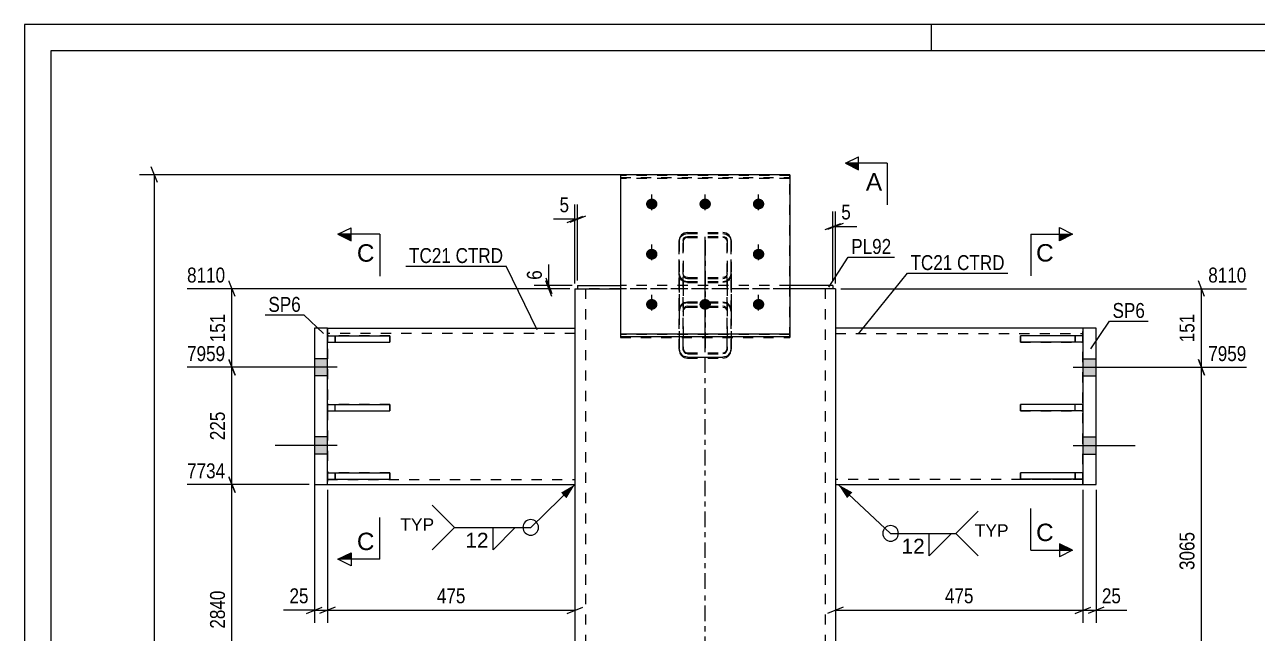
# Model space of a CAD drawing. Header units: millimetres. Extents: x -131 to 463, y -181 to 239.
# Drawn here: x -130.6 to 106, y 122.4 to 239.3 of the extents above; entities that cross this region are included whole.
import ezdxf

# ---------------------------------------------------------------- set-up
doc = ezdxf.new("R2010")
doc.units = ezdxf.units.MM
doc.linetypes.add('DXK_LINE_DOT2', pattern=[3.9198, 1.9599, -1.9599])
doc.linetypes.add('DXK_LINE_DOT3', pattern=[5.9187, 2.979, -0.9799, 0.9799, -0.9799])
doc.styles.add('Arial', font='arial.ttf', dxfattribs={"height": 0.2})
doc.styles.add('Arial Narrow', font='ARIALN.TTF', dxfattribs={"height": 0.2})

# ---------------------------------------------------------------- blocks, each defined once
blk = doc.blocks.new('Unknown-284869969-1134')
at = {"color": 5, "linetype": 'Continuous'}
for p, q in [((463.4, 239.28), (-130.6, 239.28)), ((-130.6, 239.28), (-130.6, -180.72)), ((43.4, 234.28), (43.4, 239.28)), ((458.4, 234.28), (-125.6, 234.28)), ((-125.6, 234.28), (-125.6, -175.72))]:
    blk.add_line(p, q, dxfattribs=at)
blk = doc.blocks.new('Part-284869969-2654 - 2651')
at = {"color": 2, "linetype": 'Continuous'}
for p, q in [((72.5, 179.52), (60.5, 179.52)), ((60.5, 178.32), (60.5, 179.52)), ((72.5, 178.32), (60.5, 178.32)), ((72.5, 179.52), (72.5, 178.32))]:
    blk.add_line(p, q, dxfattribs=at)
at = {"color": 7, "linetype": 'DXK_LINE_DOT2'}
blk.add_line((71, 178.32), (71, 179.52), dxfattribs=at)
blk = doc.blocks.new('Part-284869969-2781 - 2651')
at = {"color": 2, "linetype": 'Continuous'}
for p, q in [((-75, 181), (-75, 151)), ((-72.5, 181), (-75, 181)), ((-72.5, 151), (-72.5, 181)), ((-75, 151), (-72.5, 151))]:
    blk.add_line(p, q, dxfattribs=at)
blk = doc.blocks.new('Part-284869969-2653 - 2651')
at = {"color": 2, "linetype": 'Continuous'}
for p, q in [((72.5, 153.22), (60.5, 153.22)), ((60.5, 152.02), (60.5, 153.22)), ((72.5, 152.02), (60.5, 152.02)), ((72.5, 153.22), (72.5, 152.02))]:
    blk.add_line(p, q, dxfattribs=at)
at = {"color": 7, "linetype": 'DXK_LINE_DOT2'}
blk.add_line((71, 152.02), (71, 153.22), dxfattribs=at)
blk = doc.blocks.new('Part-284869969-2783 - 2651')
at = {"color": 2, "linetype": 'Continuous'}
for p, q in [((-72.5, 153.22), (-60.5, 153.22)), ((-72.5, 153.22), (-72.5, 152.02)), ((-72.5, 152.02), (-60.5, 152.02)), ((-60.5, 153.22), (-60.5, 152.02))]:
    blk.add_line(p, q, dxfattribs=at)
at = {"color": 7, "linetype": 'DXK_LINE_DOT2'}
blk.add_line((-71, 152.02), (-71, 153.22), dxfattribs=at)
blk = doc.blocks.new('Part-284869969-2655 - 2651')
at = {"color": 2, "linetype": 'Continuous'}
for p, q in [((72.5, 166.37), (60.5, 166.37)), ((60.5, 165.17), (60.5, 166.37)), ((72.5, 166.37), (72.5, 165.17)), ((72.5, 165.17), (60.5, 165.17))]:
    blk.add_line(p, q, dxfattribs=at)
at = {"color": 7, "linetype": 'DXK_LINE_DOT2'}
blk.add_line((71, 165.17), (71, 166.37), dxfattribs=at)
blk = doc.blocks.new('Part-284869969-2656 - 2651')
at = {"color": 7, "linetype": 'DXK_LINE_DOT2'}
for p, q in [((72.5, 153.22), (60.5, 153.22)), ((60.5, 153.22), (60.5, 152.02)), ((60.5, 152.02), (72.5, 152.02)), ((71, 153.22), (71, 152.02)), ((72.5, 152.02), (72.5, 153.22))]:
    blk.add_line(p, q, dxfattribs=at)
blk = doc.blocks.new('Part-284869969-2657 - 2651')
at = {"color": 7, "linetype": 'DXK_LINE_DOT2'}
for p, q in [((72.5, 179.52), (60.5, 179.52)), ((60.5, 179.52), (60.5, 178.32)), ((60.5, 178.32), (72.5, 178.32)), ((71, 179.52), (71, 178.32)), ((72.5, 178.32), (72.5, 179.52))]:
    blk.add_line(p, q, dxfattribs=at)
blk = doc.blocks.new('Part-284869969-2786 - 2651')
at = {"color": 7, "linetype": 'DXK_LINE_DOT2'}
for p, q in [((-60.5, 153.22), (-72.5, 153.22)), ((-72.5, 153.22), (-72.5, 152.02)), ((-72.5, 152.02), (-60.5, 152.02)), ((-71, 153.22), (-71, 152.02)), ((-60.5, 152.02), (-60.5, 153.22))]:
    blk.add_line(p, q, dxfattribs=at)
blk = doc.blocks.new('Part-284869969-2658 - 2651')
at = {"color": 7, "linetype": 'DXK_LINE_DOT2'}
for p, q in [((72.5, 166.37), (60.5, 166.37)), ((60.5, 166.37), (60.5, 165.17)), ((71, 165.17), (71, 166.37)), ((72.5, 165.17), (72.5, 166.37)), ((60.5, 165.17), (72.5, 165.17))]:
    blk.add_line(p, q, dxfattribs=at)
blk = doc.blocks.new('Bolt-284869969-2659 - 2651')
at = {"linetype": 'Continuous'}
for points in [[(-10.26, 203.81), (-10.48, 203.84), (-10.7, 203.9), (-10.9, 204.01), (-11.07, 204.15), (-11.21, 204.33), (-11.3, 204.53), (-11.35, 204.74), (-11.35, 204.95), (-11.3, 205.17), (-11.21, 205.36), (-11.07, 205.54), (-10.9, 205.68), (-10.7, 205.79), (-10.48, 205.86), (-10.26, 205.88), (-10.03, 205.86), (-9.81, 205.79), (-9.61, 205.68), (-9.44, 205.54), (-9.3, 205.36), (-9.21, 205.17), (-9.16, 204.95), (-9.16, 204.74), (-9.21, 204.53), (-9.3, 204.33), (-9.44, 204.15), (-9.61, 204.01), (-9.81, 203.9), (-10.03, 203.84)], [(-0.01, 203.81), (-0.23, 203.84), (-0.45, 203.9), (-0.65, 204.01), (-0.82, 204.15), (-0.96, 204.33), (-1.05, 204.53), (-1.1, 204.74), (-1.1, 204.95), (-1.05, 205.17), (-0.96, 205.36), (-0.82, 205.54), (-0.65, 205.68), (-0.45, 205.79), (-0.23, 205.86), (-0.01, 205.88), (0.22, 205.86), (0.44, 205.79), (0.64, 205.68), (0.81, 205.54), (0.95, 205.36), (1.04, 205.17), (1.09, 204.95), (1.09, 204.74), (1.04, 204.53), (0.95, 204.33), (0.81, 204.15), (0.64, 204.01), (0.44, 203.9), (0.22, 203.84)], [(10.24, 203.81), (10.02, 203.84), (9.8, 203.9), (9.6, 204.01), (9.43, 204.15), (9.29, 204.33), (9.2, 204.53), (9.15, 204.74), (9.15, 204.95), (9.2, 205.17), (9.29, 205.36), (9.43, 205.54), (9.6, 205.68), (9.8, 205.79), (10.02, 205.86), (10.24, 205.88), (10.47, 205.86), (10.69, 205.79), (10.89, 205.68), (11.06, 205.54), (11.2, 205.36), (11.29, 205.17), (11.34, 204.95), (11.34, 204.74), (11.29, 204.53), (11.2, 204.33), (11.06, 204.15), (10.89, 204.01), (10.69, 203.9), (10.47, 203.84)], [(-10.26, 194.18), (-10.48, 194.2), (-10.7, 194.27), (-10.9, 194.38), (-11.07, 194.52), (-11.21, 194.7), (-11.3, 194.89), (-11.35, 195.11), (-11.35, 195.32), (-11.3, 195.53), (-11.21, 195.73), (-11.07, 195.91), (-10.9, 196.05), (-10.7, 196.16), (-10.48, 196.23), (-10.26, 196.25), (-10.03, 196.23), (-9.81, 196.16), (-9.61, 196.05), (-9.44, 195.91), (-9.3, 195.73), (-9.21, 195.53), (-9.16, 195.32), (-9.16, 195.11), (-9.21, 194.89), (-9.3, 194.7), (-9.44, 194.52), (-9.61, 194.38), (-9.81, 194.27), (-10.03, 194.2)], [(10.24, 194.18), (10.02, 194.2), (9.8, 194.27), (9.6, 194.38), (9.43, 194.52), (9.29, 194.7), (9.2, 194.89), (9.15, 195.11), (9.15, 195.32), (9.2, 195.53), (9.29, 195.73), (9.43, 195.91), (9.6, 196.05), (9.8, 196.16), (10.02, 196.23), (10.24, 196.25), (10.47, 196.23), (10.69, 196.16), (10.89, 196.05), (11.06, 195.91), (11.2, 195.73), (11.29, 195.53), (11.34, 195.32), (11.34, 195.11), (11.29, 194.89), (11.2, 194.7), (11.06, 194.52), (10.89, 194.38), (10.69, 194.27), (10.47, 194.2)], [(-10.26, 184.55), (-10.48, 184.57), (-10.7, 184.64), (-10.9, 184.75), (-11.07, 184.89), (-11.21, 185.07), (-11.3, 185.26), (-11.35, 185.47), (-11.35, 185.69), (-11.3, 185.9), (-11.21, 186.1), (-11.07, 186.27), (-10.9, 186.42), (-10.7, 186.53), (-10.48, 186.59), (-10.26, 186.62), (-10.03, 186.59), (-9.81, 186.53), (-9.61, 186.42), (-9.44, 186.27), (-9.3, 186.1), (-9.21, 185.9), (-9.16, 185.69), (-9.16, 185.47), (-9.21, 185.26), (-9.3, 185.07), (-9.44, 184.89), (-9.61, 184.75), (-9.81, 184.64), (-10.03, 184.57)], [(-0.01, 184.55), (-0.23, 184.57), (-0.45, 184.64), (-0.65, 184.75), (-0.82, 184.89), (-0.96, 185.07), (-1.05, 185.26), (-1.1, 185.47), (-1.1, 185.69), (-1.05, 185.9), (-0.96, 186.1), (-0.82, 186.27), (-0.65, 186.42), (-0.45, 186.53), (-0.23, 186.59), (-0.01, 186.62), (0.22, 186.59), (0.44, 186.53), (0.64, 186.42), (0.81, 186.27), (0.95, 186.1), (1.04, 185.9), (1.09, 185.69), (1.09, 185.47), (1.04, 185.26), (0.95, 185.07), (0.81, 184.89), (0.64, 184.75), (0.44, 184.64), (0.22, 184.57)], [(10.24, 184.55), (10.02, 184.57), (9.8, 184.64), (9.6, 184.75), (9.43, 184.89), (9.29, 185.07), (9.2, 185.26), (9.15, 185.47), (9.15, 185.69), (9.2, 185.9), (9.29, 186.1), (9.43, 186.27), (9.6, 186.42), (9.8, 186.53), (10.02, 186.59), (10.24, 186.62), (10.47, 186.59), (10.69, 186.53), (10.89, 186.42), (11.06, 186.27), (11.2, 186.1), (11.29, 185.9), (11.34, 185.69), (11.34, 185.47), (11.29, 185.26), (11.2, 185.07), (11.06, 184.89), (10.89, 184.75), (10.69, 184.64), (10.47, 184.57)]]:
    blk.add_hatch(color=1, dxfattribs=at).paths.add_polyline_path(points)
at = {"color": 1, "linetype": 'Continuous'}
for p, q in [((-10.26, 203.85), (-10.26, 206.69)), ((-0.01, 203.85), (-0.01, 206.69)), ((10.24, 203.85), (10.24, 206.69)), ((-10.26, 194.22), (-10.26, 197.06)), ((10.24, 194.22), (10.24, 197.06)), ((-10.26, 184.59), (-10.26, 187.43)), ((-0.01, 184.59), (-0.01, 187.43)), ((10.24, 184.59), (10.24, 187.43))]:
    blk.add_line(p, q, dxfattribs=at)
blk = doc.blocks.new('Part-284869969-2660 - 2651')
at = {"color": 2, "linetype": 'Continuous'}
for p, q in [((16.24, 210.48), (-16.26, 210.48)), ((-16.26, 210.48), (-16.26, 179.4)), ((16.24, 210.48), (16.24, 179.4)), ((-16.26, 179.94), (16.24, 179.94)), ((-16.26, 179.4), (16.24, 179.4))]:
    blk.add_line(p, q, dxfattribs=at)
at = {"color": 7, "linetype": 'DXK_LINE_DOT2'}
for p, q in [((-16.26, 210.48), (-16.26, 209.94)), ((-16.26, 209.94), (16.24, 209.94)), ((16.24, 209.94), (16.24, 210.48))]:
    blk.add_line(p, q, dxfattribs=at)
blk = doc.blocks.new('Part-284869969-2796 - 2651')
at = {"color": 2, "linetype": 'Continuous'}
for p, q in [((-24.5, 189.18), (-16.26, 189.18)), ((-24.5, 189.18), (-24.5, 188.58)), ((-24.5, 188.58), (-22.82, 188.58)), ((24.5, 189.18), (16.24, 189.18)), ((24.5, 188.58), (22.82, 188.58)), ((24.5, 189.18), (24.5, 188.58))]:
    blk.add_line(p, q, dxfattribs=at)
at = {"color": 7, "linetype": 'DXK_LINE_DOT2'}
for p, q in [((22.82, 188.58), (-22.82, 188.58)), ((16.24, 189.18), (-16.26, 189.18))]:
    blk.add_line(p, q, dxfattribs=at)
blk = doc.blocks.new('Part-284869969-2797 - 2651')
at = {"color": 7, "linetype": 'DXK_LINE_DOT2'}
for p, q in [((-4.54, 198.93), (-4.88, 198.44)), ((-4.02, 199.25), (-4.54, 198.93)), ((-3.41, 199.37), (-4.02, 199.25)), ((-3.41, 199.37), (3.39, 199.37)), ((4.01, 199.25), (3.39, 199.37)), ((4.53, 198.93), (4.01, 199.25)), ((4.87, 198.44), (4.53, 198.93)), ((-4.88, 198.44), (-5.01, 197.86)), ((-5.01, 184.37), (-5.01, 197.86)), ((-5.01, 197.86), (-5.01, 191.47)), ((-4.21, 197.86), (-4.14, 198.15)), ((-4.21, 197.86), (-4.21, 184.37)), ((-4.21, 191.47), (-4.21, 197.86)), ((-4.14, 198.15), (-3.97, 198.39)), ((-3.97, 198.39), (-3.71, 198.56)), ((-3.71, 198.56), (-3.41, 198.61)), ((-3.41, 198.61), (3.39, 198.61)), ((3.39, 198.61), (3.7, 198.56)), ((3.7, 198.56), (3.96, 198.39)), ((3.96, 198.39), (4.13, 198.15)), ((4.13, 198.15), (4.19, 197.86)), ((4.19, 197.86), (4.19, 184.37)), ((4.19, 191.47), (4.19, 197.86)), ((4.99, 197.86), (4.87, 198.44)), ((4.99, 184.37), (4.99, 197.86)), ((4.99, 191.47), (4.99, 197.86)), ((-5.01, 191.47), (-5.01, 179.4)), ((-5.01, 191.47), (-4.88, 190.9)), ((-4.88, 190.9), (-4.54, 190.41)), ((-4.54, 190.41), (-4.02, 190.08)), ((-4.21, 177.14), (-4.21, 191.47)), ((-4.14, 191.18), (-4.21, 191.47)), ((-3.97, 190.94), (-4.14, 191.18)), ((-4.02, 190.08), (-3.41, 189.97)), ((-3.71, 190.78), (-3.97, 190.94)), ((-3.41, 190.72), (-3.71, 190.78)), ((-3.41, 190.72), (3.39, 190.72)), ((-3.41, 189.97), (3.39, 189.97)), ((3.7, 190.78), (3.39, 190.72)), ((3.39, 189.97), (4.01, 190.08)), ((3.96, 190.94), (3.7, 190.78)), ((4.13, 191.18), (3.96, 190.94)), ((4.01, 190.08), (4.53, 190.41)), ((4.19, 191.47), (4.13, 191.18)), ((4.19, 177.14), (4.19, 191.47)), ((4.53, 190.41), (4.87, 190.9)), ((4.87, 190.9), (4.99, 191.47)), ((4.99, 191.47), (4.99, 179.4)), ((-5.01, 184.37), (-4.88, 185.02)), ((-4.14, 184.7), (-4.21, 184.37)), ((-4.02, 185.94), (-3.41, 186.07)), ((-3.41, 185.22), (-3.71, 185.16)), ((-3.41, 186.07), (3.39, 186.07)), ((-3.41, 185.22), (3.39, 185.22)), ((3.39, 186.07), (4.01, 185.94)), ((3.7, 185.16), (3.39, 185.22)), ((4.19, 184.37), (4.13, 184.7)), ((4.87, 185.02), (4.99, 184.37)), ((-5.01, 184.37), (-5.01, 179.4)), ((-4.21, 177.14), (-4.21, 184.37)), ((4.19, 177.14), (4.19, 184.37)), ((4.99, 184.37), (4.99, 179.4)), ((-4.21, 177.14), (-4.14, 176.81)), ((-3.71, 176.35), (-3.41, 176.28)), ((-3.41, 176.28), (3.39, 176.28)), ((3.39, 176.28), (3.7, 176.35)), ((4.13, 176.81), (4.19, 177.14))]:
    blk.add_line(p, q, dxfattribs=at)
at = {"color": 7, "linetype": 'DXK_LINE_DOT3'}
blk.add_line((-0.01, 177.33), (-0.01, 198.09), dxfattribs=at)
at = {"color": 2, "linetype": 'Continuous'}
for p, q in [((-5.01, 179.4), (-5.01, 177.14)), ((4.99, 179.4), (4.99, 177.14)), ((-4.88, 176.48), (-5.01, 177.14)), ((-3.41, 175.43), (-4.02, 175.56)), ((-3.41, 175.43), (3.39, 175.43)), ((4.01, 175.56), (3.39, 175.43)), ((4.99, 177.14), (4.87, 176.48))]:
    blk.add_line(p, q, dxfattribs=at)
at = {"color": 7, "linetype": 'DXK_LINE_DOT2'}
for centre, radius, start, end in [((-3.34, 184.44), 1.65, 114.32, 159.2417), ((-3.37, 184.4), 0.827, 114.32, 159.2417), ((3.36, 184.4), 0.827, 20.7583, 65.68), ((3.32, 184.44), 1.65, 20.7583, 65.68), ((-3.37, 177.1), 0.827, 200.7583, 245.68), ((3.36, 177.1), 0.827, 294.32, 339.2417)]:
    blk.add_arc(centre, radius, start, end, dxfattribs=at)
at = {"color": 2, "linetype": 'Continuous'}
for centre, start, end in [((-3.34, 177.07), 200.7583, 245.68), ((3.32, 177.07), 294.32, 339.2417)]:
    blk.add_arc(centre, 1.65, start, end, dxfattribs=at)
blk = doc.blocks.new('Part-284869969-2799 - 2651')
at = {"color": 7, "linetype": 'DXK_LINE_DOT2'}
for p, q in [((16.24, 210.31), (-16.26, 210.31)), ((-16.26, 210.31), (-16.26, 179.23)), ((16.24, 209.77), (-16.26, 209.77)), ((16.24, 179.23), (16.24, 210.31)), ((16.24, 179.77), (-16.26, 179.77)), ((-16.26, 179.77), (-16.26, 179.23)), ((-16.26, 179.23), (16.24, 179.23)), ((16.24, 179.77), (16.24, 179.23))]:
    blk.add_line(p, q, dxfattribs=at)
blk = doc.blocks.new('Part-284869969-2672 - 2651')
at = {"color": 7, "linetype": 'DXK_LINE_DOT2'}
for p, q in [((-4.88, 198.27), (-4.54, 198.75)), ((-4.54, 198.75), (-4.02, 199.08)), ((-4.02, 199.08), (-3.41, 199.19)), ((-3.41, 199.19), (3.39, 199.19)), ((3.39, 199.19), (4.01, 199.08)), ((4.01, 199.08), (4.53, 198.75)), ((4.53, 198.75), (4.87, 198.27)), ((-5.01, 197.69), (-4.88, 198.27)), ((-5.01, 191.3), (-5.01, 197.69)), ((-5.01, 197.69), (-5.01, 184.2)), ((-4.14, 197.98), (-4.21, 197.69)), ((-4.21, 197.69), (-4.21, 189.18)), ((-4.21, 197.69), (-4.21, 184.2)), ((-3.97, 198.22), (-4.14, 197.98)), ((-3.71, 198.38), (-3.97, 198.22)), ((-3.41, 198.44), (-3.71, 198.38)), ((-3.41, 198.44), (3.39, 198.44)), ((3.7, 198.38), (3.39, 198.44)), ((3.96, 198.22), (3.7, 198.38)), ((4.13, 197.98), (3.96, 198.22)), ((4.19, 197.69), (4.13, 197.98)), ((4.19, 197.69), (4.19, 189.18)), ((4.19, 197.69), (4.19, 184.2)), ((4.87, 198.27), (4.99, 197.69)), ((4.99, 191.3), (4.99, 197.69)), ((4.99, 197.69), (4.99, 184.2)), ((-5.01, 176.96), (-5.01, 191.3)), ((-4.88, 190.72), (-5.01, 191.3)), ((-4.54, 190.24), (-4.88, 190.72)), ((-4.02, 189.91), (-4.54, 190.24)), ((-4.21, 191.3), (-4.14, 191.01)), ((-4.14, 191.01), (-3.97, 190.77)), ((-3.41, 189.8), (-4.02, 189.91)), ((-3.97, 190.77), (-3.71, 190.61)), ((-3.71, 190.61), (-3.41, 190.55)), ((-3.41, 190.55), (3.39, 190.55)), ((-3.41, 189.8), (3.39, 189.8)), ((3.39, 190.55), (3.7, 190.61)), ((4.01, 189.91), (3.39, 189.8)), ((3.7, 190.61), (3.96, 190.77)), ((3.96, 190.77), (4.13, 191.01)), ((4.53, 190.24), (4.01, 189.91)), ((4.13, 191.01), (4.19, 191.3)), ((4.87, 190.72), (4.53, 190.24)), ((4.99, 191.3), (4.87, 190.72)), ((4.99, 191.3), (4.99, 176.96)), ((-4.21, 189.18), (-4.21, 176.96)), ((4.19, 189.18), (4.19, 176.96)), ((-4.88, 184.85), (-5.01, 184.2)), ((-4.21, 184.2), (-4.14, 184.53)), ((-3.41, 185.9), (-4.02, 185.77)), ((-3.71, 184.99), (-3.41, 185.05)), ((-3.41, 185.9), (3.39, 185.9)), ((-3.41, 185.05), (3.39, 185.05)), ((4.01, 185.77), (3.39, 185.9)), ((3.39, 185.05), (3.7, 184.99)), ((4.13, 184.53), (4.19, 184.2)), ((4.99, 184.2), (4.87, 184.85)), ((-5.01, 184.2), (-5.01, 176.96)), ((-4.21, 176.96), (-4.21, 184.2)), ((4.19, 176.96), (4.19, 184.2)), ((4.99, 176.96), (4.99, 184.2)), ((-5.01, 176.96), (-4.88, 176.31)), ((-4.14, 176.64), (-4.21, 176.96)), ((-4.02, 175.39), (-3.41, 175.26)), ((-3.41, 176.11), (-3.71, 176.18)), ((-3.41, 176.11), (3.39, 176.11)), ((-3.41, 175.26), (3.39, 175.26)), ((3.7, 176.18), (3.39, 176.11)), ((3.39, 175.26), (4.01, 175.39)), ((4.19, 176.96), (4.13, 176.64)), ((4.87, 176.31), (4.99, 176.96))]:
    blk.add_line(p, q, dxfattribs=at)
at = {"color": 7, "linetype": 'DXK_LINE_DOT3'}
blk.add_line((-0.01, 197.92), (-0.01, 177.16), dxfattribs=at)
at = {"color": 7, "linetype": 'DXK_LINE_DOT2'}
for centre, radius, start, end in [((-3.34, 184.26), 1.65, 114.32, 159.2417), ((-3.37, 184.23), 0.827, 114.32, 159.2417), ((3.36, 184.23), 0.827, 20.7583, 65.68), ((3.32, 184.26), 1.65, 20.7583, 65.68), ((-3.34, 176.9), 1.65, 200.7583, 245.68), ((-3.37, 176.93), 0.827, 200.7583, 245.68), ((3.36, 176.93), 0.827, 294.32, 339.2417), ((3.32, 176.9), 1.65, 294.32, 339.2417)]:
    blk.add_arc(centre, radius, start, end, dxfattribs=at)
blk = doc.blocks.new('Part-284869969-2756 - 2651')
at = {"color": 2, "linetype": 'Continuous'}
for p, q in [((25, 181), (25, 151)), ((72.5, 181), (25, 181)), ((25, 151), (72.5, 151))]:
    blk.add_line(p, q, dxfattribs=at)
at = {"color": 7, "linetype": 'DXK_LINE_DOT2'}
for p, q in [((25, 180), (72.5, 180)), ((72.5, 151), (72.5, 181)), ((72.5, 152), (25, 152))]:
    blk.add_line(p, q, dxfattribs=at)
blk = doc.blocks.new('Part-284869969-2728 - 2651')
at = {"color": 2, "linetype": 'Continuous'}
for p, q in [((-72.5, 181), (-25, 181)), ((-72.5, 151), (-25, 151))]:
    blk.add_line(p, q, dxfattribs=at)
at = {"color": 7, "linetype": 'DXK_LINE_DOT2'}
for p, q in [((-72.5, 181), (-72.5, 151)), ((-25, 180), (-72.5, 180)), ((-25, 181), (-25, 151)), ((-25, 181), (-25, 181)), ((-25, 181), (-25, 181)), ((-72.5, 152), (-25, 152)), ((-25, 151), (-25, 151)), ((-25, 151), (-25, 151))]:
    blk.add_line(p, q, dxfattribs=at)
blk = doc.blocks.new('Part-284869969-2771 - 2651')
at = {"color": 2, "linetype": 'Continuous'}
for p, q in [((72.5, 181), (72.5, 151)), ((75, 181), (72.5, 181)), ((75, 151), (75, 181)), ((72.5, 151), (75, 151))]:
    blk.add_line(p, q, dxfattribs=at)
blk = doc.blocks.new('Part-284869969-2801 - 2651')
at = {"color": 2, "linetype": 'Continuous'}
for p, q in [((-72.5, 166.37), (-60.5, 166.37)), ((-72.5, 166.37), (-72.5, 165.17)), ((-60.5, 166.37), (-60.5, 165.17)), ((-72.5, 165.17), (-60.5, 165.17))]:
    blk.add_line(p, q, dxfattribs=at)
at = {"color": 7, "linetype": 'DXK_LINE_DOT2'}
blk.add_line((-71, 165.17), (-71, 166.37), dxfattribs=at)
blk = doc.blocks.new('Part-284869969-2802 - 2651')
at = {"color": 2, "linetype": 'Continuous'}
for p, q in [((-72.5, 179.52), (-60.5, 179.52)), ((-72.5, 179.52), (-72.5, 178.32)), ((-72.5, 178.32), (-60.5, 178.32)), ((-60.5, 179.52), (-60.5, 178.32))]:
    blk.add_line(p, q, dxfattribs=at)
at = {"color": 7, "linetype": 'DXK_LINE_DOT2'}
blk.add_line((-71, 178.32), (-71, 179.52), dxfattribs=at)
blk = doc.blocks.new('Part-284869969-2803 - 2651')
at = {"color": 7, "linetype": 'DXK_LINE_DOT2'}
for p, q in [((-60.5, 166.37), (-72.5, 166.37)), ((-72.5, 166.37), (-72.5, 165.17)), ((-71, 165.17), (-71, 166.37)), ((-60.5, 165.17), (-60.5, 166.37)), ((-72.5, 165.17), (-60.5, 165.17))]:
    blk.add_line(p, q, dxfattribs=at)
blk = doc.blocks.new('Part-284869969-2804 - 2651')
at = {"color": 7, "linetype": 'DXK_LINE_DOT2'}
for p, q in [((-60.5, 179.52), (-72.5, 179.52)), ((-72.5, 179.52), (-72.5, 178.32)), ((-72.5, 178.32), (-60.5, 178.32)), ((-71, 179.52), (-71, 178.32)), ((-60.5, 178.32), (-60.5, 179.52))]:
    blk.add_line(p, q, dxfattribs=at)
blk = doc.blocks.new('Bolt-284869969-2822 - 2651')
at = {"color": 1, "linetype": 'DXK_LINE_DOT2'}
for p, q in [((-10.26, 203.68), (-10.26, 206.52)), ((-0.01, 203.68), (-0.01, 206.52)), ((10.24, 203.68), (10.24, 206.52)), ((-10.26, 194.05), (-10.26, 196.89)), ((10.24, 194.05), (10.24, 196.89)), ((-10.26, 184.42), (-10.26, 187.26)), ((-0.01, 184.42), (-0.01, 187.26)), ((10.24, 184.42), (10.24, 187.26))]:
    blk.add_line(p, q, dxfattribs=at)
blk = doc.blocks.new('Part-284869969-2835 - 2651')
at = {"linetype": 'Continuous'}
blk.add_hatch(color=2, dxfattribs=at).paths.add_polyline_path([(0, 35.06), (-0.8, 36.46), (0.8, 36.46)])
at = {"color": 7, "linetype": 'DXK_LINE_DOT3'}
for p, q in [((0, 131), (0, 198.58)), ((0, 36), (0, 130)), ((0, -10), (0, 35))]:
    blk.add_line(p, q, dxfattribs=at)
at = {"color": 2, "linetype": 'Continuous'}
for p, q in [((-25, 188.58), (-25, 131)), ((-25, 188.58), (-24.5, 188.58)), ((-22.82, 188.58), (-21, 188.58)), ((-21, 188.58), (-16.26, 188.58)), ((22.82, 188.58), (16.24, 188.58)), ((25, 188.58), (24.5, 188.58)), ((25, 188.58), (25, 131)), ((-25, 130), (-25, 36)), ((25, 130), (25, 36)), ((0, 35.06), (-0.8, 36.46)), ((-0.8, 36.46), (0.8, 36.46)), ((0.8, 36.46), (0, 35.06)), ((-25, 35), (-25, 15)), ((25, 35), (25, 15)), ((-25, 2), (-25, 0)), ((25, 0), (25, 2))]:
    blk.add_line(p, q, dxfattribs=at)
at = {"color": 7, "linetype": 'DXK_LINE_DOT2'}
for p, q in [((-25, 188.58), (-22.82, 188.58)), ((-24.5, 188.58), (-23.83, 188.58)), ((-23, 188.58), (-23, 131)), ((16.24, 188.58), (-16.26, 188.58)), ((24.5, 188.58), (21, 188.58)), ((23, 188.58), (23, 131)), ((-23, 130), (-23, 36)), ((23, 130), (23, 36)), ((-23, 35), (-23, 0)), ((23, 35), (23, 0)), ((-25, 15), (-25, 2)), ((25, 15), (25, 2)), ((-25, 0), (25, 0))]:
    blk.add_line(p, q, dxfattribs=at)
at = {"color": 2, "linetype": 'Continuous'}
blk.add_circle((0, 35.96), 1, dxfattribs=at)
blk = doc.blocks.new('Bolt-284869969-2837 - 2651')
at = {"linetype": 'Continuous'}
for points in [[(72.5, 175.15), (72.5, 171.85), (75, 171.85), (75, 175.15)], [(72.5, 175.15), (72.5, 171.85), (75, 171.85), (75, 175.15)], [(72.5, 160.15), (72.5, 156.85), (75, 156.85), (75, 160.15)], [(72.5, 160.15), (72.5, 156.85), (75, 156.85), (75, 160.15)]]:
    blk.add_hatch(color=1, dxfattribs=at).paths.add_polyline_path(points)
at = {"color": 1, "linetype": 'Continuous'}
for p, q in [((72.5, 175.15), (75, 175.15)), ((72.5, 175.15), (75, 175.15)), ((70.6, 173.5), (82.5, 173.5)), ((70.6, 173.5), (82.5, 173.5)), ((72.5, 171.85), (75, 171.85)), ((72.5, 171.85), (75, 171.85)), ((70.6, 158.5), (82.5, 158.5)), ((70.6, 158.5), (82.5, 158.5)), ((72.5, 160.15), (75, 160.15)), ((72.5, 160.15), (75, 160.15)), ((72.5, 156.85), (75, 156.85)), ((72.5, 156.85), (75, 156.85))]:
    blk.add_line(p, q, dxfattribs=at)
blk = doc.blocks.new('Bolt-284869969-2839 - 2651')
at = {"linetype": 'Continuous'}
for points in [[(-75, 175.15), (-75, 171.85), (-72.5, 171.85), (-72.5, 175.15)], [(-75, 175.15), (-75, 171.85), (-72.5, 171.85), (-72.5, 175.15)], [(-75, 160.15), (-75, 156.85), (-72.5, 156.85), (-72.5, 160.15)], [(-75, 160.15), (-75, 156.85), (-72.5, 156.85), (-72.5, 160.15)]]:
    blk.add_hatch(color=1, dxfattribs=at).paths.add_polyline_path(points)
at = {"color": 1, "linetype": 'Continuous'}
for p, q in [((-72.5, 175.15), (-75, 175.15)), ((-72.5, 175.15), (-75, 175.15)), ((-70.6, 173.5), (-82.5, 173.5)), ((-70.6, 173.5), (-82.5, 173.5)), ((-72.5, 171.85), (-75, 171.85)), ((-72.5, 171.85), (-75, 171.85)), ((-70.6, 158.5), (-82.5, 158.5)), ((-70.6, 158.5), (-82.5, 158.5)), ((-72.5, 160.15), (-75, 160.15)), ((-72.5, 160.15), (-75, 160.15)), ((-72.5, 156.85), (-75, 156.85)), ((-72.5, 156.85), (-75, 156.85))]:
    blk.add_line(p, q, dxfattribs=at)
blk = doc.blocks.new('StraightDimension-284869969-3055 - 2651')
at = {"color": 7, "linetype": 'Continuous'}
for p, q in [((23, 199.93), (26, 201.13)), ((26.5, 201.13), (23.5, 199.93)), ((24.5, 190.18), (24.5, 203.38)), ((25, 189.58), (25, 203.38)), ((24.5, 200.53), (25, 200.53))]:
    blk.add_line(p, q, dxfattribs=at)
at = {"color": 0}
blk.add_wipeout([(28.55, 201.28), (28.55, 205.48), (25.52, 205.48), (25.52, 201.28)], dxfattribs=at)
at = {"color": 7, "linetype": 'Continuous'}
blk.add_line((25, 200.53), (29.08, 200.53), dxfattribs=at)
blk.add_line((25, 200.53), (29.08, 200.53), dxfattribs=at)
at = {"color": 3, "style": 'Arial Narrow'}
blk.add_text('5', height=2.86, dxfattribs=at).set_placement((26.12, 201.88))
blk = doc.blocks.new('StraightDimension-284869969-2916 - 2651')
at = {"color": 7, "linetype": 'Continuous'}
for p, q in [((-81, 173.5), (-99.43, 173.5)), ((-90.21, 172), (-91.41, 175)), ((-90.81, 151), (-90.81, 173.5)), ((-91.41, 152.5), (-90.21, 149.5)), ((-76, 151), (-99.43, 151))]:
    blk.add_line(p, q, dxfattribs=at)
at = {"color": 0, "linetype": 'Continuous'}
blk.add_wipeout([(-91.51, 174.1), (-91.51, 178.3), (-100.03, 178.3), (-100.03, 174.1)], dxfattribs=at)
at = {"color": 0}
blk.add_wipeout([(-91.56, 165.59), (-95.76, 165.59), (-95.76, 158.91), (-91.56, 158.91)], dxfattribs=at)
at = {"color": 3, "linetype": 'Continuous', "style": 'Arial Narrow'}
blk.add_text('7959', height=2.863, dxfattribs=at).set_placement((-99.43, 174.7))
at = {"color": 3, "style": 'Arial Narrow'}
blk.add_text('225', height=2.863, rotation=90.0002, dxfattribs=at).set_placement((-92.16, 159.51))
blk = doc.blocks.new('StraightDimension-284869969-2853 - 2651')
at = {"color": 7, "linetype": 'Continuous'}
for p, q in [((-105.1, 208.98), (-106.3, 211.98)), ((-9.61, 210.48), (-108.55, 210.48)), ((-105.7, -2.5), (-105.7, 210.48)), ((-106.3, -1), (-105.1, -4)), ((-41, -2.5), (-108.55, -2.5))]:
    blk.add_line(p, q, dxfattribs=at)
at = {"color": 0}
blk.add_wipeout([(-106.45, 108.25), (-110.65, 108.25), (-110.65, 99.74), (-106.45, 99.74)], dxfattribs=at)
at = {"color": 3, "style": 'Arial Narrow'}
blk.add_text('8354', height=2.863, rotation=90.0002, dxfattribs=at).set_placement((-107.05, 100.34))
blk = doc.blocks.new('StraightDimension-284869969-2860 - 2651')
at = {"color": 7, "linetype": 'Continuous'}
for p, q in [((-30.6, 190.68), (-29.4, 187.68)), ((-29.4, 187.08), (-30.6, 190.08)), ((-25.5, 189.18), (-32.85, 189.18)), ((-26, 188.58), (-32.85, 188.58)), ((-30, 188.58), (-30, 189.18))]:
    blk.add_line(p, q, dxfattribs=at)
at = {"color": 0}
blk.add_wipeout([(-30.75, 192.73), (-34.95, 192.73), (-34.95, 189.7), (-30.75, 189.7)], dxfattribs=at)
at = {"color": 7, "linetype": 'Continuous'}
blk.add_line((-30, 189.18), (-30, 193.25), dxfattribs=at)
blk.add_line((-30, 189.18), (-30, 193.25), dxfattribs=at)
at = {"color": 3, "style": 'Arial Narrow'}
blk.add_text('6', height=2.86, rotation=90.0002, dxfattribs=at).set_placement((-31.35, 190.3))
blk = doc.blocks.new('StraightDimension-284869969-2888 - 2651')
at = {"color": 7, "linetype": 'Continuous'}
for p, q in [((95.84, 187.08), (94.64, 190.08)), ((26, 188.58), (103.85, 188.58)), ((95.24, 173.5), (95.24, 188.58)), ((79.99, 173.5), (103.85, 173.5)), ((94.64, 175), (95.84, 172))]:
    blk.add_line(p, q, dxfattribs=at)
at = {"color": 0, "linetype": 'Continuous'}
blk.add_wipeout([(104.45, 189.18), (104.45, 193.38), (95.94, 193.38), (95.94, 189.18)], dxfattribs=at)
at = {"color": 0}
blk.add_wipeout([(94.49, 184.38), (90.29, 184.38), (90.29, 177.7), (94.49, 177.7)], dxfattribs=at)
at = {"color": 3, "linetype": 'Continuous', "style": 'Arial Narrow'}
blk.add_text('8110', height=2.863, dxfattribs=at).set_placement((96.54, 189.78))
at = {"color": 3, "style": 'Arial Narrow'}
blk.add_text('151', height=2.863, rotation=90.0002, dxfattribs=at).set_placement((93.89, 178.3))
blk = doc.blocks.new('StraightDimension-284869969-2897 - 2651')
at = {"color": 7, "linetype": 'Continuous'}
for p, q in [((79.99, 173.5), (103.85, 173.5)), ((95.84, 172), (94.64, 175)), ((95.24, 103), (95.24, 173.5)), ((94.64, 104.5), (95.84, 101.5)), ((79.99, 103), (103.85, 103))]:
    blk.add_line(p, q, dxfattribs=at)
at = {"color": 0, "linetype": 'Continuous'}
blk.add_wipeout([(104.45, 174.1), (104.45, 178.3), (95.94, 178.3), (95.94, 174.1)], dxfattribs=at)
at = {"color": 0}
blk.add_wipeout([(94.49, 142.51), (90.29, 142.51), (90.29, 133.99), (94.49, 133.99)], dxfattribs=at)
at = {"color": 3, "linetype": 'Continuous', "style": 'Arial Narrow'}
blk.add_text('7959', height=2.863, dxfattribs=at).set_placement((96.54, 174.7))
at = {"color": 3, "style": 'Arial Narrow'}
blk.add_text('3065', height=2.863, rotation=90.0002, dxfattribs=at).set_placement((93.89, 134.59))
blk = doc.blocks.new('StraightDimension-284869969-2907 - 2651')
at = {"color": 7, "linetype": 'Continuous'}
for p, q in [((-90.21, 187.08), (-91.41, 190.08)), ((-26, 188.58), (-99.43, 188.58)), ((-90.81, 173.5), (-90.81, 188.58)), ((-81, 173.5), (-99.43, 173.5)), ((-91.41, 175), (-90.21, 172))]:
    blk.add_line(p, q, dxfattribs=at)
at = {"color": 0, "linetype": 'Continuous'}
blk.add_wipeout([(-91.51, 189.18), (-91.51, 193.38), (-100.03, 193.38), (-100.03, 189.18)], dxfattribs=at)
at = {"color": 0}
blk.add_wipeout([(-91.56, 184.38), (-95.76, 184.38), (-95.76, 177.7), (-91.56, 177.7)], dxfattribs=at)
at = {"color": 3, "linetype": 'Continuous', "style": 'Arial Narrow'}
blk.add_text('8110', height=2.863, dxfattribs=at).set_placement((-99.43, 189.78))
at = {"color": 3, "style": 'Arial Narrow'}
blk.add_text('151', height=2.863, rotation=90.0002, dxfattribs=at).set_placement((-92.16, 178.3))
blk = doc.blocks.new('StraightDimension-284869969-2925 - 2651')
at = {"color": 7, "linetype": 'Continuous'}
for p, q in [((-90.21, 149.5), (-91.41, 152.5)), ((-76, 151), (-99.43, 151)), ((-90.81, 103), (-90.81, 151)), ((-91.41, 104.5), (-90.21, 101.5)), ((-81, 103), (-99.43, 103))]:
    blk.add_line(p, q, dxfattribs=at)
at = {"color": 0, "linetype": 'Continuous'}
blk.add_wipeout([(-91.51, 151.6), (-91.51, 155.8), (-100.03, 155.8), (-100.03, 151.6)], dxfattribs=at)
at = {"color": 0}
blk.add_wipeout([(-91.56, 131.26), (-95.76, 131.26), (-95.76, 122.74), (-91.56, 122.74)], dxfattribs=at)
at = {"color": 3, "linetype": 'Continuous', "style": 'Arial Narrow'}
blk.add_text('7734', height=2.863, dxfattribs=at).set_placement((-99.43, 152.2))
at = {"color": 3, "style": 'Arial Narrow'}
blk.add_text('2840', height=2.863, rotation=90.0002, dxfattribs=at).set_placement((-92.16, 123.34))
blk = doc.blocks.new('StraightDimension-284869969-3044 - 2651')
at = {"color": 7, "linetype": 'Continuous'}
for p, q in [((-25, 189.58), (-25, 204.77)), ((-24.5, 190.18), (-24.5, 204.77)), ((-26.5, 201.32), (-23.5, 202.52)), ((-23, 202.52), (-26, 201.32)), ((-25, 201.92), (-24.5, 201.92))]:
    blk.add_line(p, q, dxfattribs=at)
at = {"color": 0}
blk.add_wipeout([(-25.53, 202.67), (-25.53, 206.87), (-28.55, 206.87), (-28.55, 202.67)], dxfattribs=at)
at = {"color": 7, "linetype": 'Continuous'}
blk.add_line((-25, 201.92), (-29.08, 201.92), dxfattribs=at)
blk.add_line((-25, 201.92), (-29.08, 201.92), dxfattribs=at)
at = {"color": 3, "style": 'Arial Narrow'}
blk.add_text('5', height=2.86, dxfattribs=at).set_placement((-27.95, 203.27))
blk = doc.blocks.new('StraightDimension-284869969-3152 - 2651')
at = {"color": 7, "linetype": 'Continuous'}
for p, q in [((-72.5, 150), (-72.5, 124.46)), ((-25, 150), (-25, 124.46)), ((-71, 127.46), (-74, 126.26)), ((-72.5, 126.86), (-25, 126.86)), ((-26.5, 126.26), (-23.5, 127.46))]:
    blk.add_line(p, q, dxfattribs=at)
at = {"color": 0}
blk.add_wipeout([(-45.4, 127.61), (-45.4, 131.81), (-52.09, 131.81), (-52.09, 127.61)], dxfattribs=at)
at = {"color": 3, "style": 'Arial Narrow'}
blk.add_text('475', height=2.863, dxfattribs=at).set_placement((-51.49, 128.21))
blk = doc.blocks.new('StraightDimension-284869969-3170 - 2651')
at = {"color": 7, "linetype": 'Continuous'}
for p, q in [((25, 150), (25, 124.46)), ((72.5, 150), (72.5, 124.46)), ((26.5, 127.46), (23.5, 126.26)), ((25, 126.86), (72.5, 126.86)), ((71, 126.26), (74, 127.46))]:
    blk.add_line(p, q, dxfattribs=at)
at = {"color": 0}
blk.add_wipeout([(52.1, 127.61), (52.1, 131.81), (45.41, 131.81), (45.41, 127.61)], dxfattribs=at)
at = {"color": 3, "style": 'Arial Narrow'}
blk.add_text('475', height=2.863, dxfattribs=at).set_placement((46.01, 128.21))
blk = doc.blocks.new('StraightDimension-284869969-3176 - 2651')
at = {"color": 7, "linetype": 'Continuous'}
for p, q in [((-75, 165), (-75, 124.46)), ((-72.5, 150), (-72.5, 124.46)), ((-76.5, 126.26), (-73.5, 127.46)), ((-75, 126.86), (-72.5, 126.86)), ((-71, 127.46), (-74, 126.26))]:
    blk.add_line(p, q, dxfattribs=at)
at = {"color": 0}
blk.add_wipeout([(-75.52, 127.61), (-75.52, 131.81), (-80.38, 131.81), (-80.38, 127.61)], dxfattribs=at)
at = {"color": 7, "linetype": 'Continuous'}
blk.add_line((-75, 126.86), (-80.9, 126.86), dxfattribs=at)
blk.add_line((-75, 126.86), (-80.9, 126.86), dxfattribs=at)
at = {"color": 3, "style": 'Arial Narrow'}
blk.add_text('25', height=2.863, dxfattribs=at).set_placement((-79.78, 128.21))
blk = doc.blocks.new('StraightDimension-284869969-3180 - 2651')
at = {"color": 7, "linetype": 'Continuous'}
for p, q in [((72.5, 150), (72.5, 124.46)), ((75, 150), (75, 124.46)), ((71, 126.26), (74, 127.46)), ((72.5, 126.86), (75, 126.86)), ((76.5, 127.46), (73.5, 126.26))]:
    blk.add_line(p, q, dxfattribs=at)
at = {"color": 0}
blk.add_wipeout([(80.38, 127.61), (80.38, 131.81), (75.53, 131.81), (75.53, 127.61)], dxfattribs=at)
at = {"color": 7, "linetype": 'Continuous'}
blk.add_line((75, 126.86), (80.91, 126.86), dxfattribs=at)
blk.add_line((75, 126.86), (80.91, 126.86), dxfattribs=at)
at = {"color": 3, "style": 'Arial Narrow'}
blk.add_text('25', height=2.863, dxfattribs=at).set_placement((76.13, 128.21))
blk = doc.blocks.new('Mark-284869969-2724 - 2651')
at = {"color": 0}
blk.add_wipeout([(-48.8, 193.52), (-48.8, 196.52), (-56.83, 196.52), (-56.83, 193.52)], dxfattribs=at)
blk.add_wipeout([(-48.8, 193.52), (-48.8, 196.52), (-56.83, 196.52), (-56.83, 193.52)], dxfattribs=at)
blk.add_wipeout([(-38.77, 193.52), (-38.77, 196.52), (-47.9, 196.52), (-47.9, 193.52)], dxfattribs=at)
blk.add_wipeout([(-38.77, 193.52), (-38.77, 196.52), (-47.9, 196.52), (-47.9, 193.52)], dxfattribs=at)
at = {"color": 30, "linetype": 'Continuous'}
for p in [(-57.43, 192.92), (-32.25, 180.68)]:
    blk.add_line(p, (-38.17, 192.92), dxfattribs=at)
at = {"color": 3, "style": 'Arial Narrow'}
for s, p in [('TC21', (-56.83, 193.52)), ('CTRD', (-47.9, 193.52))]:
    blk.add_text(s, height=2.863, dxfattribs=at).set_placement(p)
blk = doc.blocks.new('Mark-284869969-2792 - 2651')
at = {"color": 0}
blk.add_wipeout([(35.7, 195.27), (35.7, 198.27), (28.03, 198.27), (28.03, 195.27)], dxfattribs=at)
blk.add_wipeout([(35.7, 195.27), (35.7, 198.27), (28.03, 198.27), (28.03, 195.27)], dxfattribs=at)
at = {"color": 30, "linetype": 'Continuous'}
for p, q in [((23.75, 188.86), (27.43, 194.67)), ((27.43, 194.67), (36.3, 194.67))]:
    blk.add_line(p, q, dxfattribs=at)
at = {"color": 3, "style": 'Arial Narrow'}
blk.add_text('PL92', height=2.863, dxfattribs=at).set_placement((28.03, 195.27))
blk = doc.blocks.new('Mark-284869969-2752 - 2651')
at = {"color": 0}
blk.add_wipeout([(47.44, 192.17), (47.44, 195.17), (39.4, 195.17), (39.4, 192.17)], dxfattribs=at)
blk.add_wipeout([(47.44, 192.17), (47.44, 195.17), (39.4, 195.17), (39.4, 192.17)], dxfattribs=at)
at = {"color": 30, "linetype": 'Continuous'}
blk.add_line((29.45, 179.96), (38.8, 191.57), dxfattribs=at)
at = {"color": 0}
blk.add_wipeout([(57.46, 192.17), (57.46, 195.17), (48.34, 195.17), (48.34, 192.17)], dxfattribs=at)
blk.add_wipeout([(57.46, 192.17), (57.46, 195.17), (48.34, 195.17), (48.34, 192.17)], dxfattribs=at)
at = {"color": 30, "linetype": 'Continuous'}
blk.add_line((38.8, 191.57), (58.06, 191.57), dxfattribs=at)
at = {"color": 3, "style": 'Arial Narrow'}
for s, p in [('TC21', (39.4, 192.17)), ('CTRD', (48.34, 192.17))]:
    blk.add_text(s, height=2.863, dxfattribs=at).set_placement(p)
blk = doc.blocks.new('Mark-284869969-2767 - 2651')
at = {"color": 0}
blk.add_wipeout([(84.38, 182.98), (84.38, 185.98), (78.17, 185.98), (78.17, 182.98)], dxfattribs=at)
blk.add_wipeout([(84.38, 182.98), (84.38, 185.98), (78.17, 185.98), (78.17, 182.98)], dxfattribs=at)
at = {"color": 30, "linetype": 'Continuous'}
for p, q in [((73.99, 177.02), (77.57, 182.38)), ((77.57, 182.38), (84.98, 182.38))]:
    blk.add_line(p, q, dxfattribs=at)
at = {"color": 3, "style": 'Arial Narrow'}
blk.add_text('SP6', height=2.863, dxfattribs=at).set_placement((78.17, 182.98))
blk = doc.blocks.new('Mark-284869969-2777 - 2651')
at = {"color": 0}
blk.add_wipeout([(-77.61, 184.15), (-77.61, 187.15), (-83.82, 187.15), (-83.82, 184.15)], dxfattribs=at)
blk.add_wipeout([(-77.61, 184.15), (-77.61, 187.15), (-83.82, 187.15), (-83.82, 184.15)], dxfattribs=at)
at = {"color": 30, "linetype": 'Continuous'}
for p in [(-84.42, 183.55), (-73.26, 180.01)]:
    blk.add_line(p, (-77.01, 183.55), dxfattribs=at)
at = {"color": 3, "style": 'Arial Narrow'}
blk.add_text('SP6', height=2.863, dxfattribs=at).set_placement((-83.82, 184.15))
blk = doc.blocks.new('SectionMark-284869969-3186 - 2651')
at = {"color": 6, "linetype": 'Continuous'}
for p, q in [((-70.47, 199.03), (-67.97, 200.28)), ((-62.47, 199.03), (-70.47, 199.03)), ((-62.47, 136.67), (-70.47, 136.67)), ((-67.97, 135.42), (-70.47, 136.67))]:
    blk.add_line(p, q, dxfattribs=at)
at = {"color": 0, "linetype": 'Continuous'}
for points in [[(-63.47, 193.78), (-63.47, 197.28), (-66.84, 197.28), (-66.84, 193.78)], [(-63.47, 138.42), (-63.47, 141.92), (-66.84, 141.92), (-66.84, 138.42)]]:
    blk.add_wipeout(points, dxfattribs=at)
at = {"linetype": 'Continuous'}
for points in [[(-67.97, 199.03), (-67.97, 197.78), (-70.47, 199.03)], [(-67.97, 137.92), (-67.97, 136.67), (-70.47, 136.67)]]:
    blk.add_hatch(color=6, dxfattribs=at).paths.add_polyline_path(points)
at = {"color": 6, "linetype": 'Continuous'}
for p, q in [((-70.47, 199.03), (-67.97, 197.78)), ((-67.97, 197.78), (-67.97, 200.28)), ((-62.47, 199.03), (-62.47, 191.03)), ((-62.47, 136.67), (-62.47, 144.67)), ((-70.47, 136.67), (-67.97, 137.92)), ((-67.97, 137.92), (-67.97, 135.42))]:
    blk.add_line(p, q, dxfattribs=at)
at = {"color": 3, "linetype": 'Continuous', "style": 'Arial'}
for p in [(-66.84, 193.78), (-66.84, 138.42)]:
    blk.add_text('C', height=3.34, dxfattribs=at).set_placement(p)
blk = doc.blocks.new('SectionMark-284869969-3192 - 2651')
at = {"color": 6, "linetype": 'Continuous'}
for p, q in [((62.5, 199.06), (70.5, 199.06)), ((68, 200.31), (70.5, 199.06)), ((62.5, 138.4), (70.5, 138.4)), ((70.5, 138.4), (68, 137.15))]:
    blk.add_line(p, q, dxfattribs=at)
at = {"color": 0, "linetype": 'Continuous'}
for points in [[(66.87, 193.81), (66.87, 197.31), (63.5, 197.31), (63.5, 193.81)], [(66.87, 140.15), (66.87, 143.65), (63.5, 143.65), (63.5, 140.15)]]:
    blk.add_wipeout(points, dxfattribs=at)
at = {"linetype": 'Continuous'}
for points in [[(68, 197.81), (68, 199.06), (70.5, 199.06)], [(68, 138.4), (68, 139.65), (70.5, 138.4)]]:
    blk.add_hatch(color=6, dxfattribs=at).paths.add_polyline_path(points)
at = {"color": 6, "linetype": 'Continuous'}
for p, q in [((62.5, 199.06), (62.5, 191.06)), ((68, 197.81), (68, 200.31)), ((70.5, 199.06), (68, 197.81)), ((62.5, 138.4), (62.5, 146.4)), ((70.5, 138.4), (68, 139.65)), ((68, 139.65), (68, 137.15))]:
    blk.add_line(p, q, dxfattribs=at)
at = {"color": 3, "linetype": 'Continuous', "style": 'Arial'}
for p in [(63.5, 193.81), (63.5, 140.15)]:
    blk.add_text('C', height=3.34, dxfattribs=at).set_placement(p)
blk = doc.blocks.new('SectionMark-284869969-3196 - 2651')
at = {"linetype": 'Continuous'}
for points in [[(29.45, 212.68), (29.45, 211.43), (26.95, 212.68)], [(29.3, -22.56), (29.3, -23.81), (26.8, -23.81)]]:
    blk.add_hatch(color=6, dxfattribs=at).paths.add_polyline_path(points)
at = {"color": 6, "linetype": 'Continuous'}
for p, q in [((26.95, 212.68), (29.45, 213.93)), ((29.45, 211.43), (29.45, 213.93)), ((34.95, 212.67), (26.95, 212.68)), ((26.95, 212.68), (29.45, 211.43)), ((26.8, -23.81), (29.3, -22.56)), ((29.3, -22.56), (29.3, -25.06)), ((34.8, -23.81), (26.8, -23.81)), ((29.3, -25.06), (26.8, -23.81))]:
    blk.add_line(p, q, dxfattribs=at)
at = {"color": 0, "linetype": 'Continuous'}
for points in [[(33.95, 207.42), (33.95, 210.92), (30.84, 210.93), (30.84, 207.43)], [(33.8, -22.06), (33.8, -18.56), (30.69, -18.56), (30.69, -22.06)]]:
    blk.add_wipeout(points, dxfattribs=at)
at = {"color": 6, "linetype": 'Continuous'}
for p, q in [((34.95, 212.67), (34.95, 204.67)), ((34.8, -23.81), (34.8, -15.81))]:
    blk.add_line(p, q, dxfattribs=at)
at = {"color": 3, "linetype": 'Continuous', "style": 'Arial'}
for p in [(30.84, 207.43), (30.69, -22.06)]:
    blk.add_text('A', height=3.34, rotation=-0.0115, dxfattribs=at).set_placement(p)
blk = doc.blocks.new('WeldMark-284869969-3204 - 2651')
at = {"linetype": 'Continuous'}
blk.add_hatch(color=30, dxfattribs=at).paths.add_polyline_path([(-27.67, 149.45), (-25, 151), (-26.63, 148.37)])
at = {"color": 30, "linetype": 'Continuous'}
blk.add_line((-25, 151), (-33.48, 142.77), dxfattribs=at)
at = {"color": 3, "linetype": 'Continuous'}
for q in [(-52.41, 147.06), (-52.41, 138.49)]:
    blk.add_line((-48.13, 142.77), q, dxfattribs=at)
for start, end in [(90, 270), (270, 90)]:
    blk.add_arc((-33.48, 142.77), 1.5, start, end, dxfattribs=at)
at = {"color": 0}
blk.add_wipeout([(-41.38, 138.67), (-41.38, 142.07), (-46.23, 142.07), (-46.23, 138.67)], dxfattribs=at)
at = {"color": 30, "linetype": 'Continuous'}
blk.add_line((-48.13, 142.77), (-33.48, 142.77), dxfattribs=at)
at = {"color": 3, "linetype": 'Continuous'}
for p, q in [((-40.72, 142.77), (-36.44, 142.77)), ((-36.44, 142.77), (-40.72, 138.49)), ((-40.72, 138.49), (-40.72, 142.77))]:
    blk.add_line(p, q, dxfattribs=at)
at = {"color": 3, "style": 'Arial'}
blk.add_text('12', height=2.865, dxfattribs=at).set_placement((-46.03, 138.87))
at = {"color": 0, "linetype": 'Continuous'}
blk.add_wipeout([(-52.03, 142.12), (-52.03, 144.62), (-58.51, 144.62), (-58.51, 142.12)], dxfattribs=at)
blk.add_wipeout([(-52.03, 142.12), (-52.03, 144.62), (-58.51, 144.62), (-58.51, 142.12)], dxfattribs=at)
at = {"color": 3, "linetype": 'Continuous', "style": 'Arial'}
blk.add_text('TYP', height=2.388, dxfattribs=at).set_placement((-58.51, 142.12))
blk = doc.blocks.new('WeldMark-284869969-3216 - 2651')
at = {"linetype": 'Continuous'}
blk.add_hatch(color=30, dxfattribs=at).paths.add_polyline_path([(27.23, 148.4), (25.55, 151), (28.25, 149.5)])
at = {"color": 30, "linetype": 'Continuous'}
blk.add_line((25.55, 151), (35.58, 141.63), dxfattribs=at)
at = {"color": 3, "linetype": 'Continuous'}
for q in [(52.41, 145.91), (52.41, 137.34)]:
    blk.add_line((48.13, 141.63), q, dxfattribs=at)
blk.add_arc((35.58, 141.63), 1.5, 90, 270, dxfattribs=at)
at = {"color": 0}
blk.add_wipeout([(42.33, 137.53), (42.33, 140.93), (37.48, 140.93), (37.48, 137.53)], dxfattribs=at)
at = {"color": 30, "linetype": 'Continuous'}
blk.add_line((35.58, 141.63), (48.13, 141.63), dxfattribs=at)
at = {"color": 3, "linetype": 'Continuous'}
for p, q in [((42.98, 141.63), (47.27, 141.63)), ((47.27, 141.63), (42.98, 137.34)), ((42.98, 137.34), (42.98, 141.63))]:
    blk.add_line(p, q, dxfattribs=at)
blk.add_arc((35.58, 141.63), 1.5, 270, 90, dxfattribs=at)
at = {"color": 3, "style": 'Arial'}
blk.add_text('12', height=2.865, dxfattribs=at).set_placement((37.68, 137.73))
at = {"color": 0, "linetype": 'Continuous'}
blk.add_wipeout([(58.21, 140.98), (58.21, 143.48), (51.73, 143.48), (51.73, 140.98)], dxfattribs=at)
blk.add_wipeout([(58.21, 140.98), (58.21, 143.48), (51.73, 143.48), (51.73, 140.98)], dxfattribs=at)
at = {"color": 3, "linetype": 'Continuous', "style": 'Arial'}
blk.add_text('TYP', height=2.388, dxfattribs=at).set_placement((51.73, 140.98))

msp = doc.modelspace()

# ---------------------------------------------------------------- block references
for name in ['Unknown-284869969-1134', 'Part-284869969-2660 - 2651', 'Part-284869969-2799 - 2651', 'Bolt-284869969-2659 - 2651', 'Bolt-284869969-2822 - 2651', 'Part-284869969-2797 - 2651', 'Part-284869969-2672 - 2651', 'Part-284869969-2835 - 2651', 'Part-284869969-2796 - 2651', 'Part-284869969-2781 - 2651', 'Part-284869969-2728 - 2651', 'Part-284869969-2756 - 2651', 'Part-284869969-2771 - 2651', 'Part-284869969-2802 - 2651', 'Part-284869969-2804 - 2651', 'Part-284869969-2654 - 2651', 'Part-284869969-2657 - 2651', 'Bolt-284869969-2839 - 2651', 'Bolt-284869969-2837 - 2651', 'Part-284869969-2801 - 2651', 'Part-284869969-2803 - 2651', 'Part-284869969-2655 - 2651', 'Part-284869969-2658 - 2651', 'Part-284869969-2783 - 2651', 'Part-284869969-2786 - 2651', 'Part-284869969-2653 - 2651', 'Part-284869969-2656 - 2651']:
    msp.add_blockref(name, (0, 0))

# ---------------------------------------------------------------- next in the draw order: block references
for name in ['StraightDimension-284869969-3055 - 2651', 'StraightDimension-284869969-2916 - 2651', 'StraightDimension-284869969-3170 - 2651']:
    msp.add_blockref(name, (0, 0))

# ---------------------------------------------------------------- next in the draw order: block references
for name in ['StraightDimension-284869969-2853 - 2651', 'StraightDimension-284869969-2888 - 2651']:
    msp.add_blockref(name, (0, 0))

# ---------------------------------------------------------------- next in the draw order: block references
for name in ['Mark-284869969-2792 - 2651', 'StraightDimension-284869969-2860 - 2651', 'StraightDimension-284869969-2897 - 2651', 'StraightDimension-284869969-2925 - 2651', 'StraightDimension-284869969-3152 - 2651']:
    msp.add_blockref(name, (0, 0))

# ---------------------------------------------------------------- next in the draw order: block references
for name in ['Mark-284869969-2752 - 2651', 'StraightDimension-284869969-2907 - 2651', 'Mark-284869969-2767 - 2651', 'StraightDimension-284869969-3176 - 2651', 'WeldMark-284869969-3204 - 2651', 'StraightDimension-284869969-3180 - 2651']:
    msp.add_blockref(name, (0, 0))

# ---------------------------------------------------------------- next in the draw order: block references
for name in ['SectionMark-284869969-3196 - 2651', 'StraightDimension-284869969-3044 - 2651', 'SectionMark-284869969-3186 - 2651', 'SectionMark-284869969-3192 - 2651', 'Mark-284869969-2724 - 2651', 'Mark-284869969-2777 - 2651']:
    msp.add_blockref(name, (0, 0))

# ---------------------------------------------------------------- next in the draw order: block references
msp.add_blockref('WeldMark-284869969-3216 - 2651', (0, 0))

doc.saveas('drawing.dxf')
